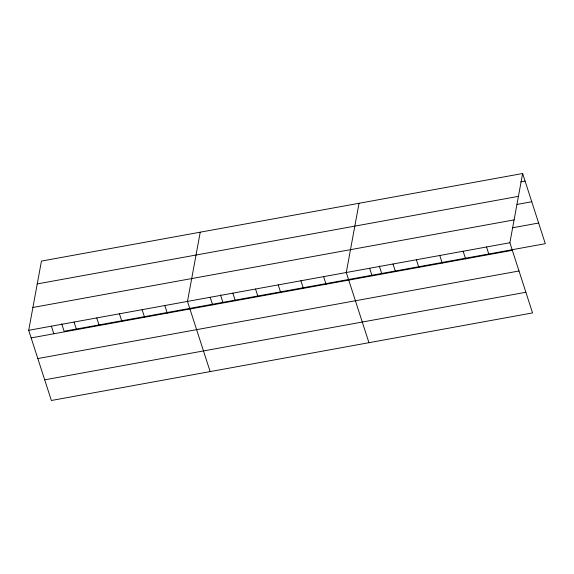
<?xml version="1.0" encoding="UTF-8"?>
<svg xmlns="http://www.w3.org/2000/svg" width="574" height="574" viewBox="0 0 574 574"><rect width="100%" height="100%" fill="white"/><g stroke="black" fill="none" stroke-linecap="round" stroke-linejoin="round"><path stroke-width="0.86" d="M522.634 173.506L509.884 242.737L532.55 312.916L51.366 400.494L28.7 330.315L41.45 261.084L522.634 173.506L545.3 243.685L64.116 331.263L61.712 323.822M200.24 232.183L187.49 301.415L210.156 371.593M359.03 203.282L346.28 272.514L368.953 342.692M520.754 181.886L525.081 181.097M37.238 283.929L518.43 196.351M517.038 204.43L531.754 201.747M32.905 307.47L514.096 219.892M512.661 227.756L538.627 223.028M28.7 330.315L509.884 242.737M31.154 337.907L512.338 250.329M37.819 358.556L519.011 270.985M44.693 379.837L525.884 292.266M486.515 246.992L488.969 254.583M463.146 251.247L465.593 258.838M439.77 255.502L442.224 263.093M416.401 259.757L418.848 267.341M393.025 264.011L395.479 271.595M379.292 266.027L381.696 273.461M369.656 268.259L372.103 275.85M323.6 276.646L326.046 284.23M300.912 280.772L303.366 288.363M278.232 284.898L280.679 292.489M255.545 289.031L257.999 296.622M232.857 293.156L235.311 300.747M220.502 294.921L222.906 302.362M210.177 297.289L212.624 304.873M164.81 305.547L167.256 313.131M142.122 309.673L144.576 317.264M119.435 313.799L121.889 321.39M96.755 317.931L99.202 325.515M74.068 322.057L76.521 329.648M51.387 326.19L53.834 333.774"/></g></svg>
